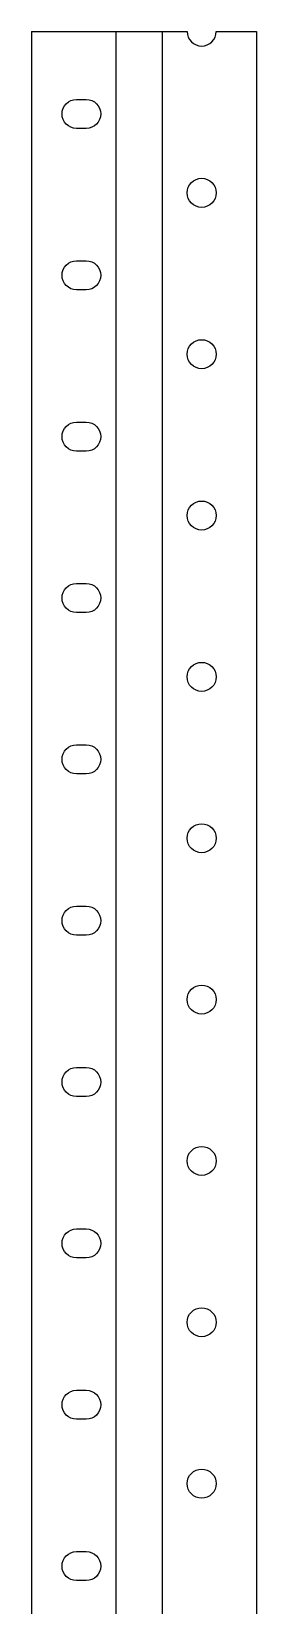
# Model space of a CAD drawing. Header units: millimetres. Extents: x 3202 to 3357, y 946 to 1931.
# Drawn here: x 3254.9 to 3324.7, y 1443 to 1930.8 of the extents above; entities that cross this region are included whole.
import ezdxf

# ---------------------------------------------------------------- set-up
doc = ezdxf.new("R2010")
doc.units = ezdxf.units.MM
doc.linetypes.add('LIN0', pattern=[0])
doc.layers.add('MONTANTE', color=170, linetype='LIN0', lineweight=25)

msp = doc.modelspace()

# ---------------------------------------------------------------- linework, layer by layer
at = {"layer": 'MONTANTE'}
for p, q in [((3254.91, 1930.82), (3254.91, 1130.82)), ((3254.91, 1930.82), (3303.16, 1930.82)), ((3281.1, 1930.82), (3281.1, 1130.82)), ((3295.42, 1930.82), (3295.42, 1030.82)), ((3312.16, 1930.82), (3324.66, 1930.82)), ((3324.66, 1930.82), (3324.66, 1030.82))]:
    msp.add_line(p, q, dxfattribs=at)
for points in [[(3271.88, 1900.77), (3268.88, 1900.77, -1), (3268.88, 1909.77), (3271.88, 1909.77, -1)], [(3271.88, 1850.77), (3268.88, 1850.77, -1), (3268.88, 1859.77), (3271.88, 1859.77, -1)], [(3271.88, 1800.77), (3268.88, 1800.77, -1), (3268.88, 1809.77), (3271.88, 1809.77, -1)], [(3271.88, 1750.77), (3268.88, 1750.77, -1), (3268.88, 1759.77), (3271.88, 1759.77, -1)], [(3271.88, 1700.77), (3268.88, 1700.77, -1), (3268.88, 1709.77), (3271.88, 1709.77, -1)], [(3271.88, 1650.77), (3268.88, 1650.77, -1), (3268.88, 1659.77), (3271.88, 1659.77, -1)], [(3271.88, 1600.77), (3268.88, 1600.77, -1), (3268.88, 1609.77), (3271.88, 1609.77, -1)], [(3271.88, 1550.77), (3268.88, 1550.77, -1), (3268.88, 1559.77), (3271.88, 1559.77, -1)], [(3271.88, 1500.77), (3268.88, 1500.77, -1), (3268.88, 1509.77), (3271.88, 1509.77, -1)], [(3271.88, 1450.77), (3268.88, 1450.77, -1), (3268.88, 1459.77), (3271.88, 1459.77, -1)]]:
    msp.add_lwpolyline(points, format="xyb", close=True, dxfattribs=at)
for centre in [(3307.66, 1880.82), (3307.66, 1830.82), (3307.66, 1780.82), (3307.66, 1730.82), (3307.66, 1680.82), (3307.66, 1630.82), (3307.66, 1580.82), (3307.66, 1530.82), (3307.66, 1480.82)]:
    msp.add_circle(centre, 4.5, dxfattribs=at)
msp.add_arc((3307.66, 1930.82), 4.5, 180, 0, dxfattribs=at)

doc.saveas('drawing.dxf')
